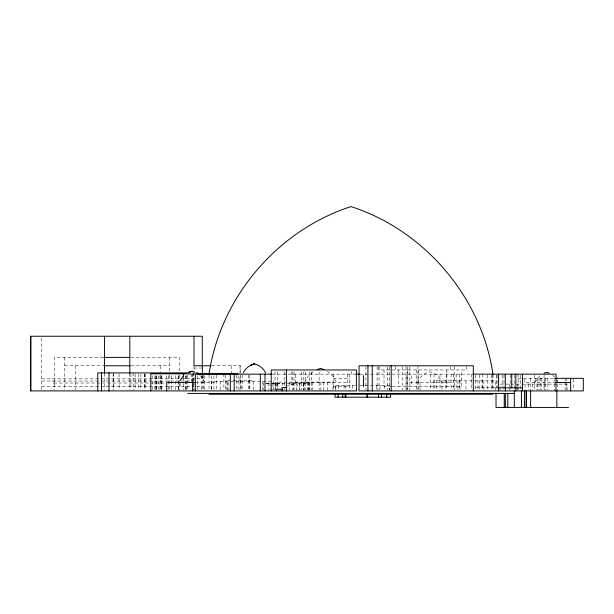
<?xml version="1.0" encoding="UTF-8"?>
<svg xmlns="http://www.w3.org/2000/svg" width="614" height="614" viewBox="0 0 614 614"><rect width="100%" height="100%" fill="white"/><g stroke="black" fill="none" stroke-linecap="round" stroke-linejoin="round"><path stroke-width="0.46" stroke-dasharray="3.07 2.3" d="M304.575 382.53L308.259 376.136L313.808 371.278M417.543 382.53C419.515 377.203 424.259 373.043 429.8 371.785C435.334 373.043 440.077 377.203 442.049 382.53M535.024 382.53L536.882 378.991L540.573 375.177M103.19 357.394L54.523 357.394L54.523 389.982M130.859 357.394L179.526 357.394L179.526 371.386M64.577 365.775L102.722 365.775M131.058 365.775L169.472 365.775M211.776 365.775L240.488 365.775L240.488 390.911M193.993 368.032L201.438 368.032M187.738 373.819L194.469 373.819M187.754 374.149L194.346 374.149M272.048 374.149L354.846 374.149M359.581 374.149L472.327 374.149M333.341 378.339L349.85 378.339M518.078 378.339L555.064 378.339M41.76 378.846L193.993 378.846M196.756 378.846L202.282 378.846L202.282 375.054M41.76 381.018L193.993 381.018M195.306 382.53L216.328 382.53M295.219 382.53L349.85 382.53M409.837 382.53L453.662 382.53M556.015 382.53L524.149 382.53L524.149 378.339M53.955 383.029L149.54 383.029M150.499 383.029L165.788 383.029M265.946 383.535L307.522 383.535M291.143 384.203L295.219 384.203L295.219 374.149M355.283 385.462L335.405 385.462L335.405 389.997M359.689 385.462L389.261 385.462L389.261 389.997M286.4 385.884L291.143 385.884L291.143 371.639M41.76 386.72L193.993 386.72M196.787 386.72L202.367 386.72M333.341 386.72L349.85 386.72M391.663 386.72L384.019 386.72L384.019 369.966M392.285 386.72L461.551 386.72L461.551 369.966M475.773 387.81L497.632 387.81M327.446 371.278L332.995 376.136L336.679 382.53M552.6 375.177L555.493 377.925M199.819 375.277L202.781 378.592L204.838 382.53M253.505 390.02L253.037 380.266L227.057 380.266L227.518 390.02M249.138 380.266L249.599 390.02M240.826 380.266L241.287 390.02M573.407 379.237L573.407 390.013M567.044 390.059L567.044 384.118L500.034 384.118L500.034 386.666M566.269 377.925L566.269 389.982M565.11 379.237L565.11 381.033M565.11 381.931L565.11 390.013M557.758 383.727L557.758 390.013M554.396 378.339L554.396 390.013M547.872 378.339L547.872 390.013M545.577 378.339L545.577 390.013M544.818 378.339L544.818 390.013M544.058 375.085L544.058 389.974M541.356 378.339L541.356 390.013M540.328 377.925L540.328 389.982M539 378.339L539 390.013M537.196 378.339L537.196 390.013M536.974 384.118L536.974 390.059M535.876 378.339L535.876 382.53M534.717 374.985L534.717 389.974M532.315 384.118L532.315 390.059M530.396 378.339L530.396 390.013M528.685 384.118L528.685 390.059M525.07 384.118L525.07 390.059M520.733 375.085L520.733 389.974M518.078 374.149L518.078 386.421M518.078 387.319L518.078 390.013M517.717 384.118L517.717 386.666M517.717 387.511L517.717 390.059M514.256 375.07L514.256 389.752M510.326 375.085L510.326 389.974M509.313 384.118L509.313 386.666M509.313 387.511L509.313 390.059M503.979 375.085L503.979 389.974M502.168 375.062L502.168 386.897M500.034 387.511L500.034 390.059M497.01 375.085L497.01 389.974M496.841 375.062L496.841 387.81M495.46 389.99L495.46 380.857L433.968 380.857L433.968 389.99M492.95 375.07L492.95 389.752M492.213 374.149L492.213 387.81M491.453 375.062L491.453 390.136M487.194 375.085L487.194 389.974M483.893 380.857L483.893 389.99M482.42 374.149L482.42 387.81M482.097 380.012L482.097 389.905M479.78 375.062L479.78 390.136M477.991 380.012L477.991 389.905M475.773 375.062L475.773 389.974M471.406 374.149L471.391 389.99M466.724 366.612L466.724 369.966L378.846 369.966L378.846 366.612M465.98 380.857L465.98 389.99M459.978 380.857L459.978 389.99M459.763 374.149L459.763 389.974M457.937 380.857L457.937 389.99M456.118 374.149L456.118 389.974M454.368 366.704L454.368 389.974M453.662 374.149L453.662 389.974M451.067 374.149L451.067 389.974M450.154 366.612L450.154 369.966M446.854 369.966L446.854 386.72M446.754 374.149L446.754 389.974M445.572 380.012L445.572 389.905M441.942 380.857L441.942 389.99M440.008 374.149L440.008 389.974M436.454 380.012L436.454 389.905M434.006 374.149L434.006 389.974M430.23 374.149L430.23 389.974M420.037 382.53L420.037 389.974M418.341 369.966L418.341 390.067M417.934 365.775L417.934 389.974M416.215 369.966L416.215 389.959M411.679 375.576L411.679 386.636M409.837 366.704L409.83 390.067M407.696 369.966L407.696 389.959M407.573 366.704L407.573 389.974M406.138 375.576L406.138 389.951M406.031 366.704L406.031 389.974M402.178 366.704L402.178 389.974M398.716 369.966L398.716 386.72M395.408 366.612L395.408 369.966M389.683 366.704L389.683 389.974M387.603 366.704L387.603 389.974M384.51 385.462L384.51 389.997M379.997 385.462L379.997 389.997M379.061 366.704L379.061 389.974M377.119 366.704L377.119 389.974M376.589 385.462L376.589 389.997M365.913 366.704L365.913 389.974M352.659 385.462L352.659 389.997M351.661 371.639L351.661 374.149M349.85 374.149L349.85 390.911M347.578 374.149L347.578 382.53M345.782 385.462L345.782 389.997M344.024 385.462L344.024 389.997M338.698 385.462L338.698 389.997M335.85 385.462L335.85 389.997M333.341 374.149L333.341 390.067M332.965 390.028L332.965 382.108L275.878 382.108L275.878 388.271M327.653 382.108L327.653 390.028M323.263 382.108L323.263 390.028M320.853 382.108L320.853 390.028M319.119 371.869L319.119 389.959M312.656 382.108L312.656 390.028M311.413 371.869L311.413 389.959M309.732 382.108L309.732 390.028M309.41 371.869L309.41 389.959M308.573 382.108L308.573 390.028M308.197 382.108L308.197 390.028M307.522 382.108L307.522 389.982M305.235 371.869L305.235 389.959M304.697 382.108L304.697 389.982M303.677 383.535L303.677 389.982L303.615 371.869M303.454 383.535L303.454 389.982M301.712 371.869L301.712 389.959M299.855 383.535L299.855 389.982M299.532 382.108L299.532 390.028M297.099 383.535L297.099 389.982M296.217 382.108L296.217 390.028M294.037 371.869L294.037 389.959M293.415 382.108L293.415 390.028M292.74 371.869L292.74 389.959M289.179 382.108L289.179 390.028M284.175 371.869L284.175 389.959M282.816 385.769L282.816 383.197L263.506 383.197L263.506 390.051M277.942 383.535L277.942 388.14M277.413 371.869L277.413 388.048M277.298 382.108L277.298 388.271M276.446 383.197L276.446 388.34M275.609 383.197L275.609 388.34M275.471 383.197L275.471 390.051M275.011 371.639L275.011 389.974M273.445 389.951L273.445 381.355L211.508 381.355L211.508 389.951M272.877 383.535L272.877 389.982M270.076 383.197L270.076 390.051M268.126 383.197L268.126 390.051M262.562 381.355L262.562 389.951M249.875 375.085L249.875 389.974M248.701 375.085L248.701 389.974M242.131 375.085L242.131 389.974M239.99 365.775L239.99 389.974M238.063 375.714L238.063 389.959M236.175 375.085L236.175 389.974M231.524 365.775L231.524 373.22M228.162 382.53L228.162 389.974M226.858 381.355L226.858 389.951M225.591 375.085L225.591 389.974M223.887 373.819L223.887 389.959M220.687 381.355L220.687 389.951M216.328 375.085L216.328 389.974M213.925 375.714L213.925 389.959M211.715 375.714L211.715 389.959M209.059 375.07L209.059 389.752M204.316 375.714L204.316 389.959M203.756 375.085L203.756 389.974M202.367 375.085L202.367 390.067M201.691 375.714L201.691 389.959M197.815 375.737L197.815 389.959M193.993 366.535L193.993 390.067M193.471 372.898L193.471 389.959M192.573 373.819L192.573 381.655M192.075 372.898L192.075 381.424M191.76 373.819L191.76 381.409M187.754 375.07L187.754 389.752M186.449 375.737L186.449 389.959M185.896 375.714L185.896 389.959M185.374 375.737L185.374 389.959M183.563 377.303L183.563 381.655M183.563 383.458L183.563 389.974M180.132 383.029L180.132 386.72M179.526 375.116L179.526 378.846M179.526 383.481L179.526 389.982M178.544 375.737L178.544 389.959M178.405 375.714L178.405 389.959M175.266 375.714L175.266 389.959M171.206 375.737L171.206 389.959M169.472 357.394L169.472 371.378M169.472 375.085L169.472 389.982M168.589 375.737L168.589 389.959M166.24 375.737L166.24 381.424M161.812 375.737L161.812 389.959M161.705 375.714L161.705 389.959M160.592 365.775L160.592 371.378M160.592 375.108L160.592 389.982M159.955 375.737L159.955 389.959M158.773 375.737L158.773 389.959M156.67 375.737L156.67 389.959M156.156 375.737L156.156 389.959M155.864 375.737L155.864 389.959M154.928 375.737L154.928 389.959M152.195 375.737L152.195 389.959M145.142 373.842L145.142 389.959M144.827 373.842L144.827 389.959M144.328 373.842L144.328 389.959M140.875 373.842L140.875 389.959M138.611 373.842L138.611 389.959M135.164 373.842L135.164 389.959M133.184 372.898L133.184 389.959M130.943 373.842L130.943 389.959M129.815 373.389L129.815 390.067M119.116 373.842L119.116 389.959M113.644 372.898L113.644 389.959M113.145 373.842L113.145 389.959M104.51 373.389L104.51 390.067M75.806 365.775L75.806 389.982M64.577 357.394L64.577 389.982M53.955 381.018L53.955 386.72M41.76 338.145L41.76 390.911"/><path stroke-width="0.92" d="M209.059 374.149C220.265 297.498 277.305 230.334 351.001 206.588C424.704 230.334 481.744 297.498 492.95 374.149M179.695 381.164L183.056 376.305M243.228 372.905C245.339 368.415 249.568 365 254.411 363.895C259.246 365 263.475 368.415 265.586 372.905M189.158 372.161L191.975 371.255L194.799 372.161M317.1 369.59L320.623 368.454L324.154 369.59M544.05 373.212L546.59 372.391L549.131 373.212M189.312 372.161L191.975 371.255L188.982 372.291M103.674 357.394L129.907 357.394M103.674 365.775L130.107 365.775M210.947 365.775L193.993 365.775L193.993 336.249M189.258 372.898L97.803 372.898L97.803 390.911M195.958 372.898L197.815 372.898M187.163 373.819L150.814 373.819L150.814 390.911M196.948 373.819L238.063 373.819M272.048 374.149L195.344 374.149L195.344 390.911M355.514 374.149L359.62 374.149M472.78 374.149L556.015 374.149L556.015 390.911M555.609 378.339L583.3 378.339L583.3 390.911L359.044 390.911L359.044 365.775L473.317 365.775L473.317 390.911M195.344 382.53L166.724 382.53L166.724 390.911M556.015 382.53L570.659 382.53M286.4 387.557L282.21 387.557L282.21 390.911M497.862 387.81L522.529 387.81M282.21 389.23L276.346 389.23L276.346 390.911M187.754 393.421L514.256 393.421M209.059 394.257L492.95 394.257M568.61 407.412L496.02 407.412L496.02 393.658M557.013 380.12L557.635 381.302M570.659 378.339L570.659 390.911M556.852 390.911L556.852 407.412M530.626 390.911L530.626 407.412M526.444 390.911L526.444 407.412M526.098 390.911L526.098 407.412M524.525 390.911L524.525 407.412M522.529 374.149L522.529 390.911M521.416 390.911L521.416 407.412M515.821 374.149L515.821 390.911M514.34 390.911L514.34 407.412M511.738 374.149L511.738 387.81M507.778 393.658L507.778 407.412M505.376 388.102L505.376 390.911M505.291 374.149L505.291 387.81M505.337 393.658L505.337 407.412M504.255 393.658L504.255 407.412M498.583 374.149L498.583 390.911M391.195 365.775L391.195 390.911M390.588 393.597L390.588 397.189L335.06 397.189L335.06 393.597M386.766 393.597L386.766 397.189M381.417 393.597L381.417 397.189M378.585 393.597L378.585 397.189M372.245 365.775L372.245 390.911M367.939 365.775L367.939 390.911M367.579 393.597L367.579 397.189M366.942 393.597L366.942 397.189M363.549 375.576L363.549 386.636M345.805 393.597L345.805 397.189M345.221 393.597L345.221 397.189M342.704 393.597L342.704 397.189M338.137 393.597L338.137 397.189M286.4 369.966L286.4 390.911M271.211 390.911L271.211 369.966L356.396 369.966L356.396 390.911L30.7 390.911L30.7 336.249L202.282 336.249L202.282 366.535M264.995 374.149L264.995 390.911M260.305 374.149L260.305 390.911M234.18 374.149L234.18 390.911M230.327 374.149L230.327 390.911M202.367 365.775L202.367 374.149M192.573 382.53L192.573 390.911M183.563 373.819L183.563 376.428M129.815 336.249L129.815 373.389M109.008 372.898L109.008 390.911M104.51 336.249L104.51 373.389M101.487 372.898L101.487 390.911M30.784 336.249L30.784 390.911M253.283 364.248L250.98 365.077L254.411 363.895L253.283 364.248"/></g></svg>
